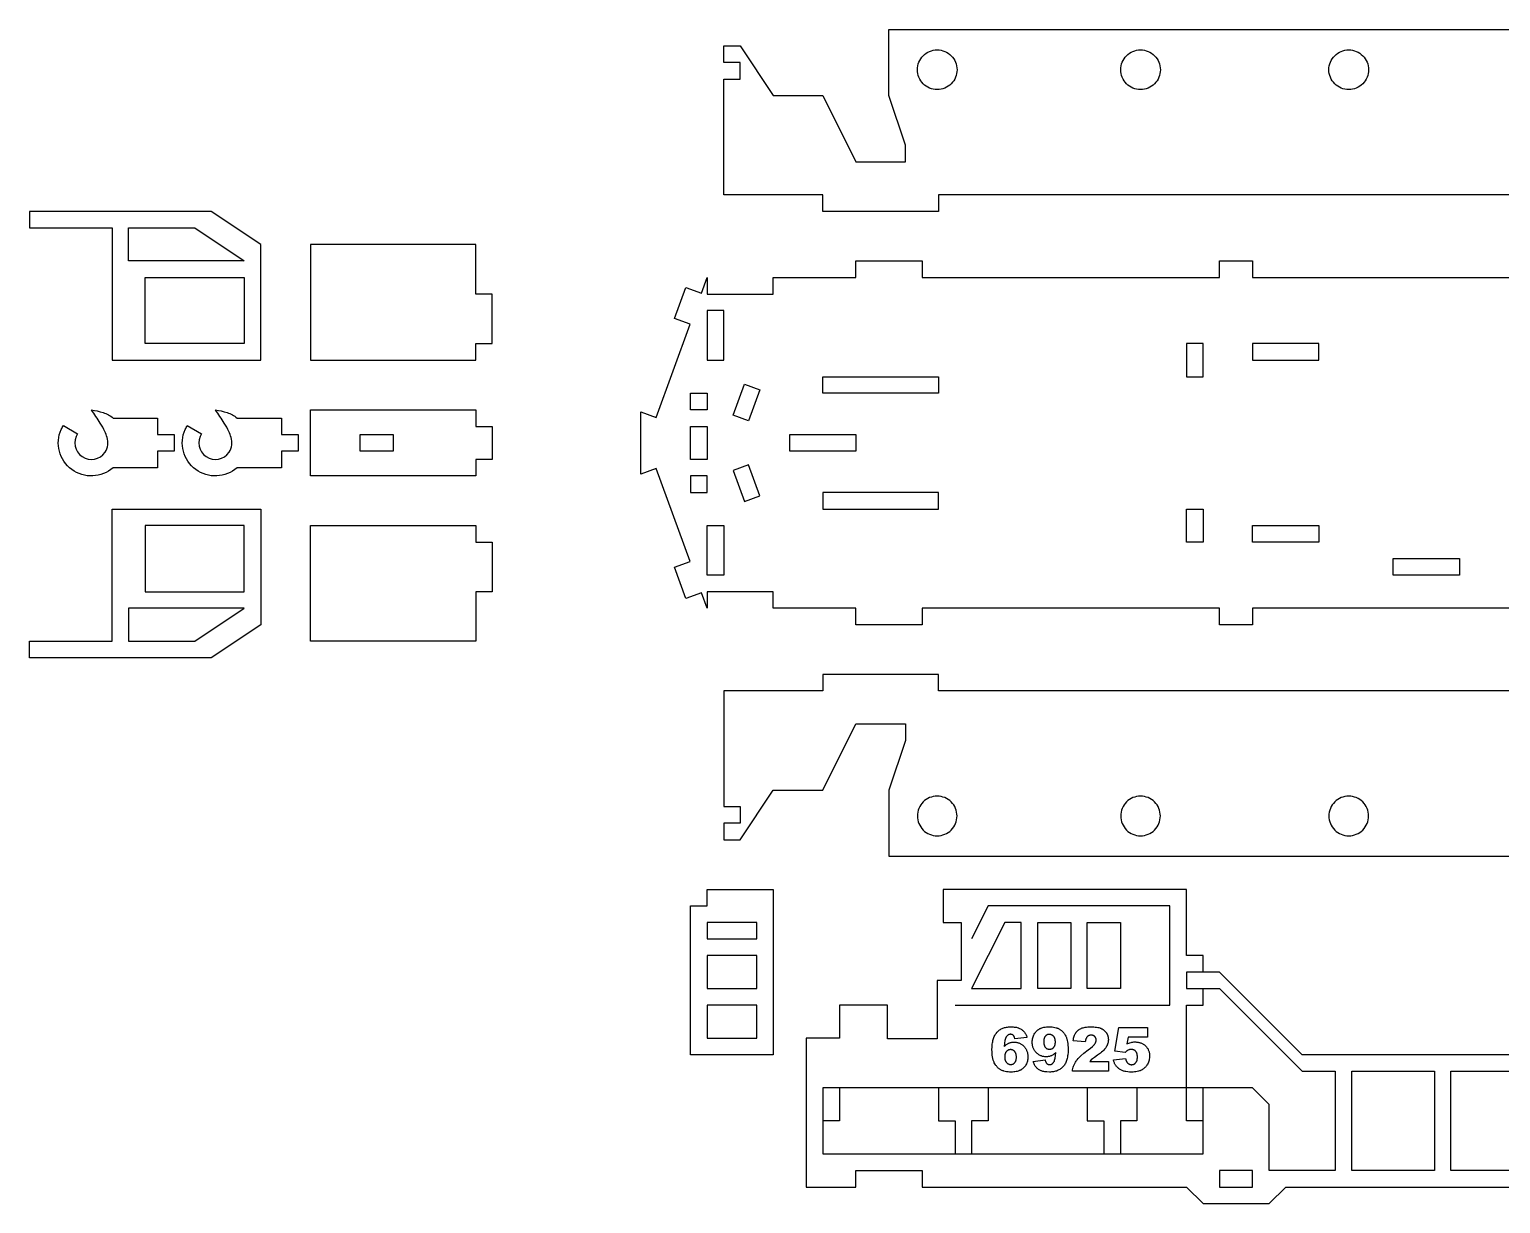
# Model space of a CAD drawing. Extents: x -80 to 87, y -38 to 108.
# Drawn here: x -80.5 to -36, y -1.62 to 33.88 of the extents above; entities that cross this region are included whole.
import ezdxf

# ---------------------------------------------------------------- set-up
doc = ezdxf.new("R2010")
doc.units = 0
doc.header["$MEASUREMENT"] = 0
doc.layers.get('0').update_dxf_attribs({"linetype": 'CONTINUOUS'})
doc.layers.add('ENGRAVE', color=1, linetype='CONTINUOUS')

msp = doc.modelspace()

# ---------------------------------------------------------------- linework, layer by layer
for points in [[(-34.5, 28.875), (-53, 28.875), (-53, 28.375), (-56.5, 28.375), (-56.5, 28.875), (-59.5, 28.875), (-59.5, 32.375), (-59, 32.375), (-59, 32.875), (-59.5, 32.875), (-59.5, 33.375), (-59, 33.375), (-58, 31.875), (-56.5, 31.875), (-55.5, 29.875), (-54, 29.875), (-54, 30.375), (-54.5, 31.875), (-54.5, 33.875), (-33, 33.875)], [(-31.995, 16.375), (-43.5, 16.375), (-43.5, 15.875), (-44.5, 15.875), (-44.5, 16.375), (-53.5, 16.375), (-53.5, 15.875), (-55.5, 15.875), (-55.5, 16.375), (-58, 16.375), (-58, 16.875), (-60, 16.875), (-60, 16.375), (-60.171, 16.845), (-60.641, 16.674), (-60.983, 17.614), (-60.513, 17.785), (-61.539, 20.604), (-62.009, 20.433), (-62.009, 22.317), (-61.539, 22.146), (-60.513, 24.966), (-60.983, 25.137), (-60.641, 26.076), (-60.171, 25.905), (-60, 26.375), (-60, 25.875), (-58, 25.875), (-58, 26.375), (-55.5, 26.375), (-55.5, 26.875), (-53.5, 26.875), (-53.5, 26.375), (-44.5, 26.375), (-44.5, 26.875), (-43.5, 26.875), (-43.5, 26.375), (-31.995, 26.375)], [(-34.5, 13.876), (-53, 13.876), (-53, 14.376), (-56.5, 14.376), (-56.5, 13.876), (-59.5, 13.876), (-59.5, 10.376), (-59, 10.376), (-59, 9.876), (-59.5, 9.876), (-59.5, 9.376), (-59, 9.376), (-58, 10.876), (-56.5, 10.876), (-55.5, 12.876), (-54, 12.876), (-54, 12.376), (-54.5, 10.876), (-54.5, 8.876), (-33, 8.876)], [(-32, 2.875), (-42, 2.876), (-44.5, 5.376), (-45, 5.376), (-45, 5.876), (-45.5, 5.876), (-45.5, 7.876), (-52.86, 7.876), (-52.86, 6.876), (-52.315, 6.875), (-52.312, 5.125), (-53.045, 5.125), (-53.045, 3.36), (-54.545, 3.36), (-54.545, 4.376), (-56, 4.376), (-56, 3.376), (-57, 3.376), (-57, -1.124), (-55.5, -1.124), (-55.5, -0.624), (-53.5, -0.625), (-53.5, -1.125), (-45.5, -1.124), (-45, -1.624), (-43, -1.624), (-42.5, -1.124), (-32.5, -1.125)]]:
    msp.add_lwpolyline(points)
for points in [[(-52.441, 32.657, -0.414214), (-53.041, 32.057, -0.414214), (-53.641, 32.657, -0.414214), (-53.041, 33.257, -0.414214)], [(-46.291, 32.657, -0.414214), (-46.891, 32.057, -0.414214), (-47.491, 32.657, -0.414214), (-46.891, 33.257, -0.414214)], [(-39.993, 32.657, -0.414214), (-40.593, 32.057, -0.414214), (-41.193, 32.657, -0.414214), (-40.593, 33.257, -0.414214)], [(-79.041, 21.653, 0.413674), (-78.904, 20.96, 0.413674), (-78.21, 21.096, 0.227411), (-78.15, 21.539, 0.040458), (-78.217, 21.717, 0.028707), (-78.357, 21.972, 0.01476), (-78.625, 22.375, -0.034376), (-78.271, 22.291, -0.104281), (-77.968, 22.125), (-76.625, 22.125), (-76.625, 21.625), (-76.125, 21.625), (-76.125, 21.125), (-76.625, 21.125), (-76.625, 20.625), (-77.968, 20.625, -0.35324), (-79.22, 20.57, -0.35324), (-79.538, 21.783, -0.034036), (-79.474, 21.902)], [(-75.291, 21.653, 0.413674), (-75.154, 20.96, 0.413674), (-74.46, 21.096, 0.227411), (-74.4, 21.539, 0.040458), (-74.467, 21.717, 0.028707), (-74.607, 21.972, 0.01476), (-74.875, 22.375, -0.034376), (-74.521, 22.291, -0.104281), (-74.218, 22.125), (-72.875, 22.125), (-72.875, 21.625), (-72.375, 21.625), (-72.375, 21.125), (-72.875, 21.125), (-72.875, 20.625), (-74.218, 20.625, -0.35324), (-75.47, 20.57, -0.35324), (-75.788, 21.783, -0.034036), (-75.724, 21.902)], [(-52.441, 10.094, 0.414214), (-53.041, 10.694, 0.414214), (-53.641, 10.094, 0.414214), (-53.041, 9.494, 0.414214)], [(-46.291, 10.094, 0.414214), (-46.891, 10.694, 0.414214), (-47.491, 10.094, 0.414214), (-46.891, 9.494, 0.414214)], [(-39.993, 10.094, 0.414214), (-40.593, 10.694, 0.414214), (-41.193, 10.094, 0.414214), (-40.593, 9.494, 0.414214)]]:
    msp.add_lwpolyline(points, format="xyb", close=True)
for points in [[(-80.5, 28.375), (-80.5, 27.875), (-78, 27.875), (-78, 23.875), (-73.5, 23.875), (-73.5, 27.375), (-75, 28.375)], [(-77.5, 26.875), (-77.5, 27.875), (-75.5, 27.875), (-74, 26.875)], [(-72, 27.375), (-72, 23.875), (-67, 23.875), (-67, 24.375), (-66.5, 24.375), (-66.5, 25.875), (-67, 25.875), (-67, 27.375), (-71, 27.375), (-71.5, 27.375)], [(-77, 24.375), (-77, 26.375), (-74, 26.375), (-74, 24.375)], [(-59.5, 25.375), (-60, 25.375), (-60, 23.875), (-59.5, 23.875)], [(-45, 24.375), (-45.5, 24.375), (-45.5, 23.375), (-45, 23.375)], [(-41.5, 24.375), (-43.5, 24.375), (-43.5, 23.875), (-41.5, 23.875)], [(-58.405, 22.978), (-58.747, 22.038), (-59.217, 22.209), (-58.875, 23.149)], [(-53, 23.375), (-53, 22.875), (-56.5, 22.875), (-56.5, 23.375)], [(-60, 22.875), (-60, 22.375), (-60.5, 22.375), (-60.5, 22.875)], [(-72, 20.375), (-72, 22.375), (-67, 22.375), (-67, 21.875), (-66.5, 21.875), (-66.5, 20.875), (-67, 20.875), (-67, 20.375)], [(-60, 21.875), (-60, 20.875), (-60.5, 20.875), (-60.5, 21.875)], [(-70.5, 21.625), (-69.5, 21.625), (-69.5, 21.125), (-70.5, 21.125)], [(-55.5, 21.625), (-55.5, 21.125), (-57.5, 21.125), (-57.5, 21.625)], [(-58.405, 19.772), (-58.747, 20.712), (-59.217, 20.541), (-58.875, 19.601)], [(-60, 20.375), (-60.5, 20.375), (-60.5, 19.875), (-60, 19.875)], [(-53, 19.875), (-56.5, 19.875), (-56.5, 19.375), (-53, 19.375)], [(-80.5, 14.875), (-80.5, 15.375), (-78, 15.375), (-78, 19.375), (-73.5, 19.375), (-73.5, 15.875), (-75, 14.875)], [(-45, 19.375), (-45, 18.375), (-45.5, 18.375), (-45.5, 19.375)], [(-77, 18.875), (-77, 16.875), (-74, 16.875), (-74, 18.875)], [(-72, 15.375), (-72, 18.875), (-67, 18.875), (-67, 18.375), (-66.5, 18.375), (-66.5, 16.875), (-67, 16.875), (-67, 15.375), (-71, 15.375), (-71.5, 15.375)], [(-59.5, 18.875), (-59.5, 17.375), (-60, 17.375), (-60, 18.875)], [(-41.5, 18.875), (-41.5, 18.375), (-43.5, 18.375), (-43.5, 18.875)], [(-37.247, 17.875), (-37.247, 17.375), (-39.247, 17.375), (-39.247, 17.875)], [(-77.5, 16.375), (-77.5, 15.375), (-75.5, 15.375), (-74, 16.375)], [(-60.5, 2.876), (-60.5, 6.876), (-60.5, 7.376), (-60, 7.376), (-60, 7.876), (-58, 7.876), (-58, 2.876)], [(-60, 6.876), (-60, 6.376), (-58.5, 6.376), (-58.5, 6.876)], [(-50.5, 4.876), (-50.5, 6.876), (-51, 6.876), (-52, 4.876)], [(-50, 4.876), (-50, 6.876), (-49, 6.876), (-49, 4.876)], [(-48.5, 4.876), (-48.5, 6.876), (-47.5, 6.876), (-47.5, 4.876)], [(-60, 5.876), (-60, 4.876), (-58.5, 4.876), (-58.5, 5.876)], [(-41, -0.624), (-43, -0.624), (-43, 1.376), (-43.5, 1.876), (-45.5, 1.876), (-45.5, 4.376), (-45, 4.376), (-45, 4.876), (-44.5, 4.876), (-42, 2.376), (-41, 2.376)], [(-60, 4.376), (-60, 3.376), (-58.5, 3.376), (-58.5, 4.376)], [(-38, -0.624), (-40.5, -0.624), (-40.5, 2.376), (-38, 2.376)], [(-35, -0.624), (-37.5, -0.624), (-37.5, 2.376), (-35, 2.376)], [(-44.5, -1.124), (-43.5, -1.124), (-43.5, -0.624), (-44.5, -0.624)]]:
    msp.add_lwpolyline(points, close=True)
at = {"layer": 'ENGRAVE'}
for points in [[(-52.5, 4.375), (-46, 4.375), (-46, 7.375), (-51.5, 7.375), (-52, 6.375)], [(-45, 5.375), (-45.5, 5.375), (-45.5, 4.875), (-45, 4.875)], [(-56, 1.875), (-56, 0.875), (-56.5, 0.875), (-56.5, -0.125), (-45, -0.125), (-45, 0.875), (-45.5, 0.875), (-45.5, 1.875), (-56.5, 1.875), (-56.5, 0.875)], [(-53, 1.875), (-53, 0.875), (-52.5, 0.875), (-52.5, -0.125)], [(-51.5, 1.875), (-51.5, 0.875), (-52, 0.875), (-52, -0.125)], [(-48.5, 1.875), (-48.5, 0.875), (-48, 0.875), (-48, -0.125)], [(-47, 1.875), (-47, 0.875), (-47.5, 0.875), (-47.5, -0.125)], [(-45, 0.875), (-45, 1.875)]]:
    msp.add_lwpolyline(points, dxfattribs=at)
for points in [[(-50.326, 3.398), (-50.69, 3.353), (-50.694, 3.371), (-50.698, 3.388), (-50.703, 3.404), (-50.706, 3.411), (-50.709, 3.418), (-50.712, 3.425), (-50.715, 3.431), (-50.719, 3.437), (-50.722, 3.443), (-50.726, 3.448), (-50.73, 3.453), (-50.734, 3.457), (-50.738, 3.461), (-50.742, 3.465), (-50.747, 3.469), (-50.751, 3.472), (-50.756, 3.475), (-50.761, 3.478), (-50.765, 3.481), (-50.77, 3.483), (-50.776, 3.485), (-50.781, 3.487), (-50.786, 3.489), (-50.792, 3.49), (-50.797, 3.491), (-50.803, 3.492), (-50.809, 3.493), (-50.815, 3.493), (-50.821, 3.493), (-50.832, 3.493), (-50.843, 3.492), (-50.848, 3.491), (-50.853, 3.49), (-50.858, 3.489), (-50.863, 3.487), (-50.868, 3.486), (-50.873, 3.484), (-50.877, 3.482), (-50.882, 3.48), (-50.887, 3.478), (-50.891, 3.476), (-50.896, 3.473), (-50.9, 3.471), (-50.904, 3.468), (-50.909, 3.465), (-50.913, 3.461), (-50.917, 3.458), (-50.925, 3.451), (-50.932, 3.442), (-50.939, 3.434), (-50.946, 3.424), (-50.953, 3.414), (-50.959, 3.403), (-50.964, 3.394), (-50.968, 3.385), (-50.972, 3.374), (-50.976, 3.362), (-50.984, 3.334), (-50.991, 3.302), (-51.003, 3.223), (-51.012, 3.126), (-50.996, 3.142), (-50.979, 3.157), (-50.963, 3.171), (-50.946, 3.184), (-50.929, 3.196), (-50.912, 3.206), (-50.895, 3.216), (-50.877, 3.225), (-50.86, 3.232), (-50.841, 3.239), (-50.822, 3.244), (-50.803, 3.248), (-50.782, 3.252), (-50.761, 3.254), (-50.74, 3.256), (-50.717, 3.256), (-50.696, 3.256), (-50.674, 3.254), (-50.653, 3.252), (-50.633, 3.249), (-50.612, 3.244), (-50.593, 3.239), (-50.574, 3.232), (-50.555, 3.225), (-50.536, 3.216), (-50.518, 3.207), (-50.501, 3.197), (-50.484, 3.185), (-50.467, 3.173), (-50.45, 3.16), (-50.435, 3.145), (-50.419, 3.13), (-50.404, 3.114), (-50.391, 3.098), (-50.378, 3.08), (-50.366, 3.063), (-50.355, 3.045), (-50.345, 3.026), (-50.336, 3.007), (-50.328, 2.987), (-50.321, 2.967), (-50.314, 2.946), (-50.309, 2.924), (-50.305, 2.903), (-50.302, 2.88), (-50.299, 2.857), (-50.298, 2.834), (-50.297, 2.81), (-50.298, 2.778), (-50.301, 2.746), (-50.306, 2.715), (-50.313, 2.685), (-50.321, 2.655), (-50.332, 2.626), (-50.344, 2.598), (-50.359, 2.571), (-50.375, 2.545), (-50.384, 2.532), (-50.393, 2.52), (-50.402, 2.508), (-50.412, 2.497), (-50.422, 2.486), (-50.433, 2.476), (-50.443, 2.466), (-50.455, 2.456), (-50.466, 2.447), (-50.478, 2.438), (-50.491, 2.43), (-50.503, 2.422), (-50.516, 2.414), (-50.53, 2.407), (-50.544, 2.4), (-50.558, 2.394), (-50.573, 2.388), (-50.588, 2.383), (-50.62, 2.373), (-50.653, 2.366), (-50.688, 2.359), (-50.725, 2.355), (-50.764, 2.353), (-50.804, 2.352), (-50.852, 2.353), (-50.898, 2.356), (-50.941, 2.361), (-50.982, 2.369), (-51.021, 2.378), (-51.039, 2.384), (-51.057, 2.39), (-51.074, 2.396), (-51.09, 2.403), (-51.106, 2.411), (-51.121, 2.419), (-51.136, 2.428), (-51.151, 2.437), (-51.165, 2.448), (-51.178, 2.458), (-51.192, 2.469), (-51.204, 2.481), (-51.217, 2.494), (-51.229, 2.507), (-51.241, 2.521), (-51.252, 2.535), (-51.263, 2.55), (-51.274, 2.566), (-51.294, 2.6), (-51.313, 2.635), (-51.321, 2.654), (-51.329, 2.674), (-51.337, 2.694), (-51.344, 2.716), (-51.356, 2.76), (-51.366, 2.808), (-51.374, 2.858), (-51.38, 2.912), (-51.383, 2.969), (-51.384, 3.028), (-51.382, 3.115), (-51.375, 3.195), (-51.369, 3.233), (-51.363, 3.27), (-51.355, 3.305), (-51.347, 3.338), (-51.337, 3.37), (-51.325, 3.401), (-51.313, 3.43), (-51.3, 3.458), (-51.285, 3.484), (-51.269, 3.508), (-51.252, 3.531), (-51.234, 3.553), (-51.215, 3.573), (-51.195, 3.592), (-51.174, 3.609), (-51.152, 3.626), (-51.129, 3.641), (-51.105, 3.654), (-51.08, 3.667), (-51.055, 3.678), (-51.028, 3.687), (-51.001, 3.696), (-50.973, 3.703), (-50.944, 3.709), (-50.913, 3.713), (-50.882, 3.717), (-50.851, 3.719), (-50.818, 3.719), (-50.743, 3.717), (-50.709, 3.714), (-50.677, 3.71), (-50.647, 3.705), (-50.619, 3.699), (-50.593, 3.691), (-50.581, 3.687), (-50.569, 3.683), (-50.547, 3.673), (-50.525, 3.662), (-50.505, 3.65), (-50.486, 3.637), (-50.467, 3.623), (-50.45, 3.608), (-50.433, 3.592), (-50.418, 3.575), (-50.403, 3.557), (-50.389, 3.538), (-50.377, 3.517), (-50.365, 3.496), (-50.354, 3.473), (-50.343, 3.449), (-50.334, 3.424)], [(-50.139, 2.672), (-49.775, 2.718), (-49.771, 2.7), (-49.766, 2.683), (-49.761, 2.667), (-49.758, 2.66), (-49.755, 2.653), (-49.752, 2.646), (-49.749, 2.64), (-49.746, 2.634), (-49.742, 2.628), (-49.738, 2.623), (-49.735, 2.618), (-49.731, 2.614), (-49.726, 2.61), (-49.722, 2.606), (-49.718, 2.602), (-49.713, 2.599), (-49.708, 2.596), (-49.704, 2.593), (-49.699, 2.59), (-49.694, 2.588), (-49.689, 2.586), (-49.683, 2.584), (-49.678, 2.582), (-49.672, 2.581), (-49.667, 2.58), (-49.661, 2.579), (-49.655, 2.578), (-49.649, 2.578), (-49.643, 2.578), (-49.632, 2.578), (-49.622, 2.579), (-49.617, 2.58), (-49.611, 2.581), (-49.607, 2.582), (-49.602, 2.583), (-49.597, 2.585), (-49.592, 2.587), (-49.587, 2.588), (-49.583, 2.59), (-49.578, 2.593), (-49.574, 2.595), (-49.569, 2.597), (-49.565, 2.6), (-49.561, 2.603), (-49.557, 2.606), (-49.552, 2.609), (-49.548, 2.613), (-49.541, 2.62), (-49.533, 2.628), (-49.526, 2.637), (-49.519, 2.646), (-49.512, 2.656), (-49.506, 2.667), (-49.502, 2.676), (-49.497, 2.686), (-49.493, 2.697), (-49.489, 2.709), (-49.482, 2.737), (-49.475, 2.769), (-49.462, 2.848), (-49.452, 2.945), (-49.469, 2.928), (-49.485, 2.913), (-49.502, 2.899), (-49.519, 2.886), (-49.536, 2.874), (-49.553, 2.864), (-49.57, 2.854), (-49.587, 2.846), (-49.605, 2.838), (-49.623, 2.832), (-49.642, 2.827), (-49.662, 2.822), (-49.682, 2.819), (-49.703, 2.816), (-49.725, 2.815), (-49.747, 2.814), (-49.769, 2.815), (-49.79, 2.816), (-49.811, 2.819), (-49.832, 2.822), (-49.852, 2.827), (-49.872, 2.832), (-49.891, 2.839), (-49.91, 2.846), (-49.929, 2.854), (-49.947, 2.864), (-49.964, 2.874), (-49.981, 2.885), (-49.998, 2.898), (-50.014, 2.911), (-50.03, 2.925), (-50.046, 2.941), (-50.06, 2.957), (-50.074, 2.973), (-50.087, 2.99), (-50.099, 3.008), (-50.11, 3.026), (-50.12, 3.045), (-50.129, 3.064), (-50.137, 3.084), (-50.144, 3.104), (-50.15, 3.125), (-50.155, 3.146), (-50.16, 3.168), (-50.163, 3.19), (-50.165, 3.213), (-50.167, 3.236), (-50.167, 3.26), (-50.166, 3.293), (-50.163, 3.324), (-50.159, 3.356), (-50.152, 3.386), (-50.143, 3.416), (-50.132, 3.444), (-50.12, 3.473), (-50.105, 3.5), (-50.089, 3.526), (-50.08, 3.539), (-50.071, 3.551), (-50.062, 3.563), (-50.052, 3.574), (-50.042, 3.585), (-50.031, 3.595), (-50.021, 3.605), (-50.009, 3.615), (-49.998, 3.624), (-49.986, 3.633), (-49.973, 3.641), (-49.961, 3.649), (-49.948, 3.657), (-49.934, 3.664), (-49.92, 3.67), (-49.906, 3.677), (-49.892, 3.683), (-49.876, 3.688), (-49.845, 3.698), (-49.812, 3.705), (-49.776, 3.711), (-49.74, 3.716), (-49.701, 3.718), (-49.661, 3.719), (-49.613, 3.718), (-49.567, 3.715), (-49.523, 3.71), (-49.482, 3.702), (-49.444, 3.693), (-49.426, 3.687), (-49.408, 3.681), (-49.391, 3.674), (-49.374, 3.667), (-49.358, 3.659), (-49.343, 3.651), (-49.328, 3.642), (-49.314, 3.633), (-49.3, 3.623), (-49.286, 3.612), (-49.273, 3.601), (-49.26, 3.589), (-49.248, 3.576), (-49.236, 3.563), (-49.224, 3.549), (-49.212, 3.535), (-49.201, 3.52), (-49.191, 3.504), (-49.171, 3.47), (-49.152, 3.435), (-49.143, 3.416), (-49.135, 3.396), (-49.128, 3.376), (-49.121, 3.354), (-49.108, 3.31), (-49.098, 3.262), (-49.091, 3.212), (-49.085, 3.158), (-49.082, 3.102), (-49.081, 3.043), (-49.083, 2.956), (-49.09, 2.876), (-49.095, 2.838), (-49.102, 2.801), (-49.109, 2.766), (-49.118, 2.732), (-49.128, 2.7), (-49.139, 2.67), (-49.152, 2.641), (-49.165, 2.613), (-49.18, 2.587), (-49.195, 2.563), (-49.212, 2.54), (-49.231, 2.518), (-49.25, 2.498), (-49.27, 2.479), (-49.291, 2.462), (-49.313, 2.445), (-49.336, 2.43), (-49.36, 2.417), (-49.384, 2.404), (-49.41, 2.393), (-49.436, 2.383), (-49.464, 2.375), (-49.492, 2.368), (-49.521, 2.362), (-49.551, 2.357), (-49.582, 2.354), (-49.614, 2.352), (-49.647, 2.352), (-49.721, 2.354), (-49.756, 2.357), (-49.788, 2.361), (-49.818, 2.366), (-49.846, 2.372), (-49.871, 2.38), (-49.883, 2.384), (-49.895, 2.388), (-49.917, 2.398), (-49.939, 2.409), (-49.959, 2.421), (-49.978, 2.433), (-49.997, 2.447), (-50.014, 2.462), (-50.031, 2.478), (-50.046, 2.496), (-50.061, 2.514), (-50.074, 2.533), (-50.087, 2.553), (-50.099, 2.575), (-50.111, 2.598), (-50.121, 2.621), (-50.13, 2.646)], [(-47.856, 2.375), (-48.953, 2.375), (-48.947, 2.415), (-48.939, 2.455), (-48.928, 2.495), (-48.915, 2.533), (-48.899, 2.571), (-48.882, 2.609), (-48.861, 2.646), (-48.839, 2.682), (-48.826, 2.7), (-48.812, 2.718), (-48.78, 2.757), (-48.743, 2.797), (-48.701, 2.838), (-48.601, 2.926), (-48.479, 3.021), (-48.406, 3.077), (-48.348, 3.126), (-48.324, 3.148), (-48.304, 3.168), (-48.287, 3.187), (-48.28, 3.195), (-48.274, 3.203), (-48.264, 3.218), (-48.255, 3.234), (-48.248, 3.249), (-48.244, 3.256), (-48.241, 3.264), (-48.239, 3.271), (-48.237, 3.278), (-48.235, 3.286), (-48.233, 3.293), (-48.232, 3.3), (-48.231, 3.307), (-48.23, 3.314), (-48.23, 3.321), (-48.23, 3.329), (-48.231, 3.336), (-48.232, 3.343), (-48.233, 3.35), (-48.235, 3.357), (-48.237, 3.364), (-48.239, 3.371), (-48.241, 3.377), (-48.244, 3.383), (-48.248, 3.39), (-48.251, 3.396), (-48.255, 3.402), (-48.26, 3.408), (-48.264, 3.413), (-48.269, 3.419), (-48.275, 3.424), (-48.28, 3.429), (-48.286, 3.434), (-48.292, 3.439), (-48.298, 3.443), (-48.305, 3.447), (-48.311, 3.45), (-48.318, 3.453), (-48.325, 3.456), (-48.332, 3.459), (-48.339, 3.461), (-48.347, 3.463), (-48.354, 3.464), (-48.362, 3.466), (-48.37, 3.466), (-48.378, 3.467), (-48.386, 3.467), (-48.395, 3.467), (-48.404, 3.466), (-48.412, 3.466), (-48.42, 3.464), (-48.428, 3.463), (-48.435, 3.461), (-48.443, 3.459), (-48.45, 3.456), (-48.457, 3.453), (-48.464, 3.45), (-48.471, 3.446), (-48.477, 3.443), (-48.483, 3.438), (-48.489, 3.434), (-48.495, 3.429), (-48.501, 3.423), (-48.506, 3.418), (-48.512, 3.411), (-48.516, 3.405), (-48.521, 3.397), (-48.526, 3.39), (-48.53, 3.381), (-48.534, 3.372), (-48.538, 3.363), (-48.542, 3.353), (-48.545, 3.343), (-48.551, 3.32), (-48.556, 3.296), (-48.561, 3.269), (-48.927, 3.299), (-48.921, 3.336), (-48.914, 3.372), (-48.906, 3.405), (-48.897, 3.436), (-48.886, 3.465), (-48.874, 3.492), (-48.868, 3.505), (-48.862, 3.517), (-48.855, 3.529), (-48.848, 3.54), (-48.841, 3.551), (-48.833, 3.561), (-48.825, 3.571), (-48.816, 3.581), (-48.807, 3.59), (-48.798, 3.599), (-48.789, 3.608), (-48.779, 3.617), (-48.768, 3.625), (-48.758, 3.633), (-48.735, 3.647), (-48.711, 3.661), (-48.686, 3.673), (-48.672, 3.679), (-48.658, 3.684), (-48.628, 3.693), (-48.596, 3.701), (-48.561, 3.708), (-48.523, 3.713), (-48.483, 3.716), (-48.441, 3.719), (-48.395, 3.719), (-48.304, 3.716), (-48.262, 3.713), (-48.223, 3.708), (-48.187, 3.702), (-48.154, 3.694), (-48.123, 3.685), (-48.108, 3.68), (-48.094, 3.675), (-48.068, 3.663), (-48.056, 3.657), (-48.044, 3.65), (-48.032, 3.643), (-48.02, 3.635), (-48.009, 3.627), (-47.998, 3.619), (-47.988, 3.61), (-47.978, 3.601), (-47.968, 3.592), (-47.959, 3.582), (-47.95, 3.572), (-47.941, 3.561), (-47.933, 3.551), (-47.925, 3.539), (-47.918, 3.528), (-47.911, 3.516), (-47.904, 3.504), (-47.898, 3.492), (-47.893, 3.48), (-47.888, 3.467), (-47.883, 3.455), (-47.879, 3.442), (-47.876, 3.429), (-47.872, 3.416), (-47.87, 3.403), (-47.868, 3.389), (-47.866, 3.376), (-47.865, 3.362), (-47.864, 3.334), (-47.864, 3.319), (-47.865, 3.304), (-47.866, 3.289), (-47.868, 3.274), (-47.871, 3.26), (-47.874, 3.245), (-47.877, 3.23), (-47.881, 3.216), (-47.886, 3.201), (-47.891, 3.187), (-47.897, 3.173), (-47.903, 3.159), (-47.918, 3.131), (-47.934, 3.103), (-47.944, 3.089), (-47.954, 3.075), (-47.977, 3.047), (-48.003, 3.018), (-48.034, 2.988), (-48.068, 2.957), (-48.105, 2.926), (-48.191, 2.861), (-48.283, 2.796), (-48.339, 2.754), (-48.379, 2.719), (-48.426, 2.674), (-47.856, 2.674)], [(-47.549, 3.696), (-46.678, 3.696), (-46.678, 3.402), (-47.268, 3.402), (-47.301, 3.204), (-47.27, 3.218), (-47.24, 3.229), (-47.21, 3.239), (-47.179, 3.247), (-47.15, 3.254), (-47.12, 3.258), (-47.09, 3.261), (-47.061, 3.262), (-47.036, 3.261), (-47.013, 3.26), (-46.989, 3.257), (-46.967, 3.254), (-46.944, 3.25), (-46.923, 3.245), (-46.902, 3.239), (-46.881, 3.232), (-46.862, 3.224), (-46.842, 3.215), (-46.824, 3.205), (-46.806, 3.194), (-46.788, 3.183), (-46.771, 3.17), (-46.755, 3.156), (-46.739, 3.142), (-46.724, 3.127), (-46.71, 3.111), (-46.697, 3.095), (-46.685, 3.078), (-46.674, 3.061), (-46.664, 3.043), (-46.655, 3.025), (-46.647, 3.006), (-46.639, 2.987), (-46.633, 2.968), (-46.628, 2.948), (-46.623, 2.927), (-46.62, 2.906), (-46.618, 2.885), (-46.616, 2.862), (-46.616, 2.84), (-46.617, 2.808), (-46.62, 2.777), (-46.625, 2.745), (-46.632, 2.715), (-46.641, 2.684), (-46.651, 2.654), (-46.664, 2.624), (-46.679, 2.594), (-46.687, 2.579), (-46.696, 2.565), (-46.705, 2.552), (-46.714, 2.538), (-46.724, 2.526), (-46.734, 2.513), (-46.745, 2.501), (-46.756, 2.49), (-46.767, 2.479), (-46.779, 2.468), (-46.792, 2.458), (-46.804, 2.448), (-46.817, 2.439), (-46.831, 2.43), (-46.845, 2.422), (-46.859, 2.414), (-46.874, 2.406), (-46.889, 2.399), (-46.905, 2.393), (-46.922, 2.387), (-46.956, 2.376), (-46.992, 2.367), (-47.03, 2.36), (-47.071, 2.356), (-47.113, 2.353), (-47.158, 2.352), (-47.221, 2.353), (-47.279, 2.358), (-47.332, 2.366), (-47.357, 2.371), (-47.381, 2.376), (-47.404, 2.383), (-47.426, 2.39), (-47.447, 2.398), (-47.467, 2.407), (-47.487, 2.417), (-47.505, 2.427), (-47.523, 2.438), (-47.54, 2.45), (-47.556, 2.463), (-47.571, 2.476), (-47.585, 2.489), (-47.599, 2.503), (-47.612, 2.517), (-47.624, 2.531), (-47.635, 2.546), (-47.645, 2.562), (-47.655, 2.578), (-47.665, 2.595), (-47.674, 2.613), (-47.683, 2.632), (-47.699, 2.672), (-47.713, 2.717), (-47.341, 2.757), (-47.337, 2.736), (-47.332, 2.715), (-47.329, 2.706), (-47.326, 2.696), (-47.322, 2.687), (-47.319, 2.679), (-47.315, 2.67), (-47.31, 2.662), (-47.306, 2.655), (-47.301, 2.648), (-47.296, 2.641), (-47.29, 2.634), (-47.284, 2.628), (-47.278, 2.622), (-47.272, 2.616), (-47.266, 2.611), (-47.259, 2.606), (-47.252, 2.601), (-47.246, 2.597), (-47.239, 2.593), (-47.232, 2.59), (-47.224, 2.587), (-47.217, 2.584), (-47.209, 2.582), (-47.202, 2.58), (-47.194, 2.578), (-47.186, 2.577), (-47.178, 2.576), (-47.169, 2.575), (-47.161, 2.575), (-47.151, 2.575), (-47.142, 2.576), (-47.133, 2.577), (-47.124, 2.579), (-47.116, 2.581), (-47.107, 2.583), (-47.099, 2.586), (-47.091, 2.59), (-47.083, 2.594), (-47.076, 2.598), (-47.068, 2.603), (-47.061, 2.608), (-47.054, 2.614), (-47.048, 2.62), (-47.041, 2.626), (-47.035, 2.633), (-47.029, 2.641), (-47.023, 2.649), (-47.018, 2.657), (-47.013, 2.666), (-47.008, 2.675), (-47.004, 2.685), (-47.001, 2.695), (-46.997, 2.706), (-46.994, 2.717), (-46.992, 2.729), (-46.99, 2.741), (-46.988, 2.753), (-46.986, 2.779), (-46.985, 2.807), (-46.986, 2.836), (-46.988, 2.862), (-46.99, 2.875), (-46.992, 2.887), (-46.995, 2.898), (-46.998, 2.91), (-47.001, 2.92), (-47.005, 2.93), (-47.009, 2.94), (-47.013, 2.949), (-47.018, 2.958), (-47.024, 2.966), (-47.029, 2.973), (-47.035, 2.98), (-47.042, 2.987), (-47.049, 2.993), (-47.056, 2.999), (-47.063, 3.004), (-47.07, 3.009), (-47.078, 3.014), (-47.086, 3.018), (-47.094, 3.022), (-47.103, 3.025), (-47.112, 3.028), (-47.121, 3.03), (-47.13, 3.032), (-47.14, 3.034), (-47.149, 3.035), (-47.159, 3.035), (-47.17, 3.035), (-47.183, 3.035), (-47.196, 3.034), (-47.209, 3.032), (-47.222, 3.029), (-47.235, 3.025), (-47.248, 3.021), (-47.26, 3.015), (-47.273, 3.009), (-47.282, 3.004), (-47.292, 2.998), (-47.301, 2.991), (-47.311, 2.983), (-47.322, 2.974), (-47.332, 2.964), (-47.354, 2.941), (-47.666, 2.986)], [(-49.466, 3.261), (-49.467, 3.287), (-49.468, 3.299), (-49.469, 3.311), (-49.471, 3.323), (-49.473, 3.335), (-49.476, 3.346), (-49.479, 3.357), (-49.483, 3.367), (-49.487, 3.377), (-49.491, 3.387), (-49.496, 3.396), (-49.501, 3.405), (-49.507, 3.413), (-49.513, 3.422), (-49.52, 3.429), (-49.526, 3.437), (-49.533, 3.444), (-49.541, 3.45), (-49.548, 3.456), (-49.555, 3.462), (-49.563, 3.467), (-49.571, 3.471), (-49.579, 3.475), (-49.587, 3.479), (-49.596, 3.482), (-49.605, 3.484), (-49.613, 3.487), (-49.622, 3.488), (-49.632, 3.489), (-49.641, 3.49), (-49.65, 3.49), (-49.659, 3.49), (-49.668, 3.49), (-49.677, 3.488), (-49.685, 3.487), (-49.693, 3.485), (-49.701, 3.483), (-49.709, 3.48), (-49.717, 3.477), (-49.724, 3.473), (-49.732, 3.469), (-49.739, 3.464), (-49.745, 3.459), (-49.752, 3.454), (-49.759, 3.448), (-49.765, 3.442), (-49.771, 3.435), (-49.777, 3.428), (-49.782, 3.421), (-49.787, 3.413), (-49.792, 3.404), (-49.796, 3.395), (-49.8, 3.386), (-49.804, 3.376), (-49.807, 3.366), (-49.81, 3.356), (-49.812, 3.345), (-49.814, 3.333), (-49.816, 3.321), (-49.818, 3.296), (-49.819, 3.27), (-49.818, 3.243), (-49.816, 3.217), (-49.814, 3.205), (-49.812, 3.193), (-49.809, 3.182), (-49.806, 3.171), (-49.803, 3.161), (-49.799, 3.151), (-49.795, 3.141), (-49.791, 3.132), (-49.786, 3.123), (-49.781, 3.115), (-49.775, 3.107), (-49.769, 3.099), (-49.763, 3.092), (-49.756, 3.086), (-49.75, 3.079), (-49.743, 3.074), (-49.736, 3.068), (-49.728, 3.064), (-49.721, 3.059), (-49.713, 3.055), (-49.705, 3.052), (-49.697, 3.049), (-49.689, 3.046), (-49.681, 3.044), (-49.672, 3.043), (-49.663, 3.042), (-49.654, 3.041), (-49.645, 3.041), (-49.636, 3.041), (-49.626, 3.042), (-49.617, 3.043), (-49.608, 3.044), (-49.599, 3.046), (-49.591, 3.049), (-49.583, 3.052), (-49.574, 3.055), (-49.567, 3.059), (-49.559, 3.063), (-49.551, 3.068), (-49.544, 3.073), (-49.537, 3.078), (-49.53, 3.084), (-49.523, 3.091), (-49.517, 3.098), (-49.511, 3.105), (-49.505, 3.113), (-49.499, 3.121), (-49.494, 3.129), (-49.49, 3.138), (-49.486, 3.147), (-49.482, 3.157), (-49.479, 3.167), (-49.476, 3.177), (-49.473, 3.188), (-49.471, 3.199), (-49.469, 3.211), (-49.468, 3.223), (-49.467, 3.235)], [(-51, 2.81), (-50.999, 2.784), (-50.998, 2.772), (-50.996, 2.759), (-50.995, 2.748), (-50.992, 2.736), (-50.989, 2.725), (-50.986, 2.714), (-50.983, 2.704), (-50.979, 2.694), (-50.974, 2.684), (-50.97, 2.675), (-50.964, 2.666), (-50.959, 2.658), (-50.952, 2.649), (-50.946, 2.642), (-50.939, 2.634), (-50.932, 2.627), (-50.925, 2.621), (-50.918, 2.615), (-50.91, 2.609), (-50.902, 2.604), (-50.894, 2.6), (-50.886, 2.596), (-50.878, 2.592), (-50.869, 2.589), (-50.861, 2.586), (-50.852, 2.584), (-50.843, 2.583), (-50.833, 2.581), (-50.824, 2.581), (-50.814, 2.58), (-50.805, 2.581), (-50.797, 2.581), (-50.788, 2.582), (-50.78, 2.584), (-50.772, 2.586), (-50.764, 2.588), (-50.756, 2.591), (-50.748, 2.594), (-50.741, 2.598), (-50.734, 2.602), (-50.727, 2.607), (-50.72, 2.611), (-50.713, 2.617), (-50.707, 2.623), (-50.7, 2.629), (-50.694, 2.636), (-50.688, 2.643), (-50.683, 2.65), (-50.678, 2.658), (-50.673, 2.667), (-50.669, 2.675), (-50.665, 2.685), (-50.661, 2.694), (-50.658, 2.704), (-50.655, 2.715), (-50.653, 2.726), (-50.65, 2.737), (-50.649, 2.749), (-50.646, 2.774), (-50.646, 2.8), (-50.646, 2.828), (-50.649, 2.853), (-50.651, 2.865), (-50.653, 2.877), (-50.655, 2.888), (-50.658, 2.899), (-50.662, 2.91), (-50.665, 2.92), (-50.669, 2.929), (-50.674, 2.939), (-50.679, 2.947), (-50.684, 2.956), (-50.69, 2.964), (-50.696, 2.971), (-50.702, 2.979), (-50.709, 2.985), (-50.716, 2.991), (-50.723, 2.997), (-50.73, 3.002), (-50.737, 3.007), (-50.744, 3.012), (-50.752, 3.016), (-50.76, 3.019), (-50.768, 3.022), (-50.776, 3.024), (-50.785, 3.027), (-50.793, 3.028), (-50.802, 3.029), (-50.811, 3.03), (-50.82, 3.03), (-50.83, 3.03), (-50.839, 3.029), (-50.848, 3.028), (-50.857, 3.027), (-50.866, 3.025), (-50.874, 3.022), (-50.882, 3.019), (-50.891, 3.016), (-50.898, 3.012), (-50.906, 3.008), (-50.914, 3.003), (-50.921, 2.998), (-50.928, 2.993), (-50.935, 2.987), (-50.942, 2.98), (-50.948, 2.973), (-50.954, 2.966), (-50.96, 2.958), (-50.966, 2.95), (-50.971, 2.942), (-50.975, 2.933), (-50.98, 2.924), (-50.983, 2.914), (-50.987, 2.904), (-50.99, 2.894), (-50.993, 2.883), (-50.995, 2.872), (-50.997, 2.86), (-50.998, 2.848), (-50.999, 2.836)]]:
    msp.add_lwpolyline(points, close=True, dxfattribs=at)

doc.saveas('drawing.dxf')
